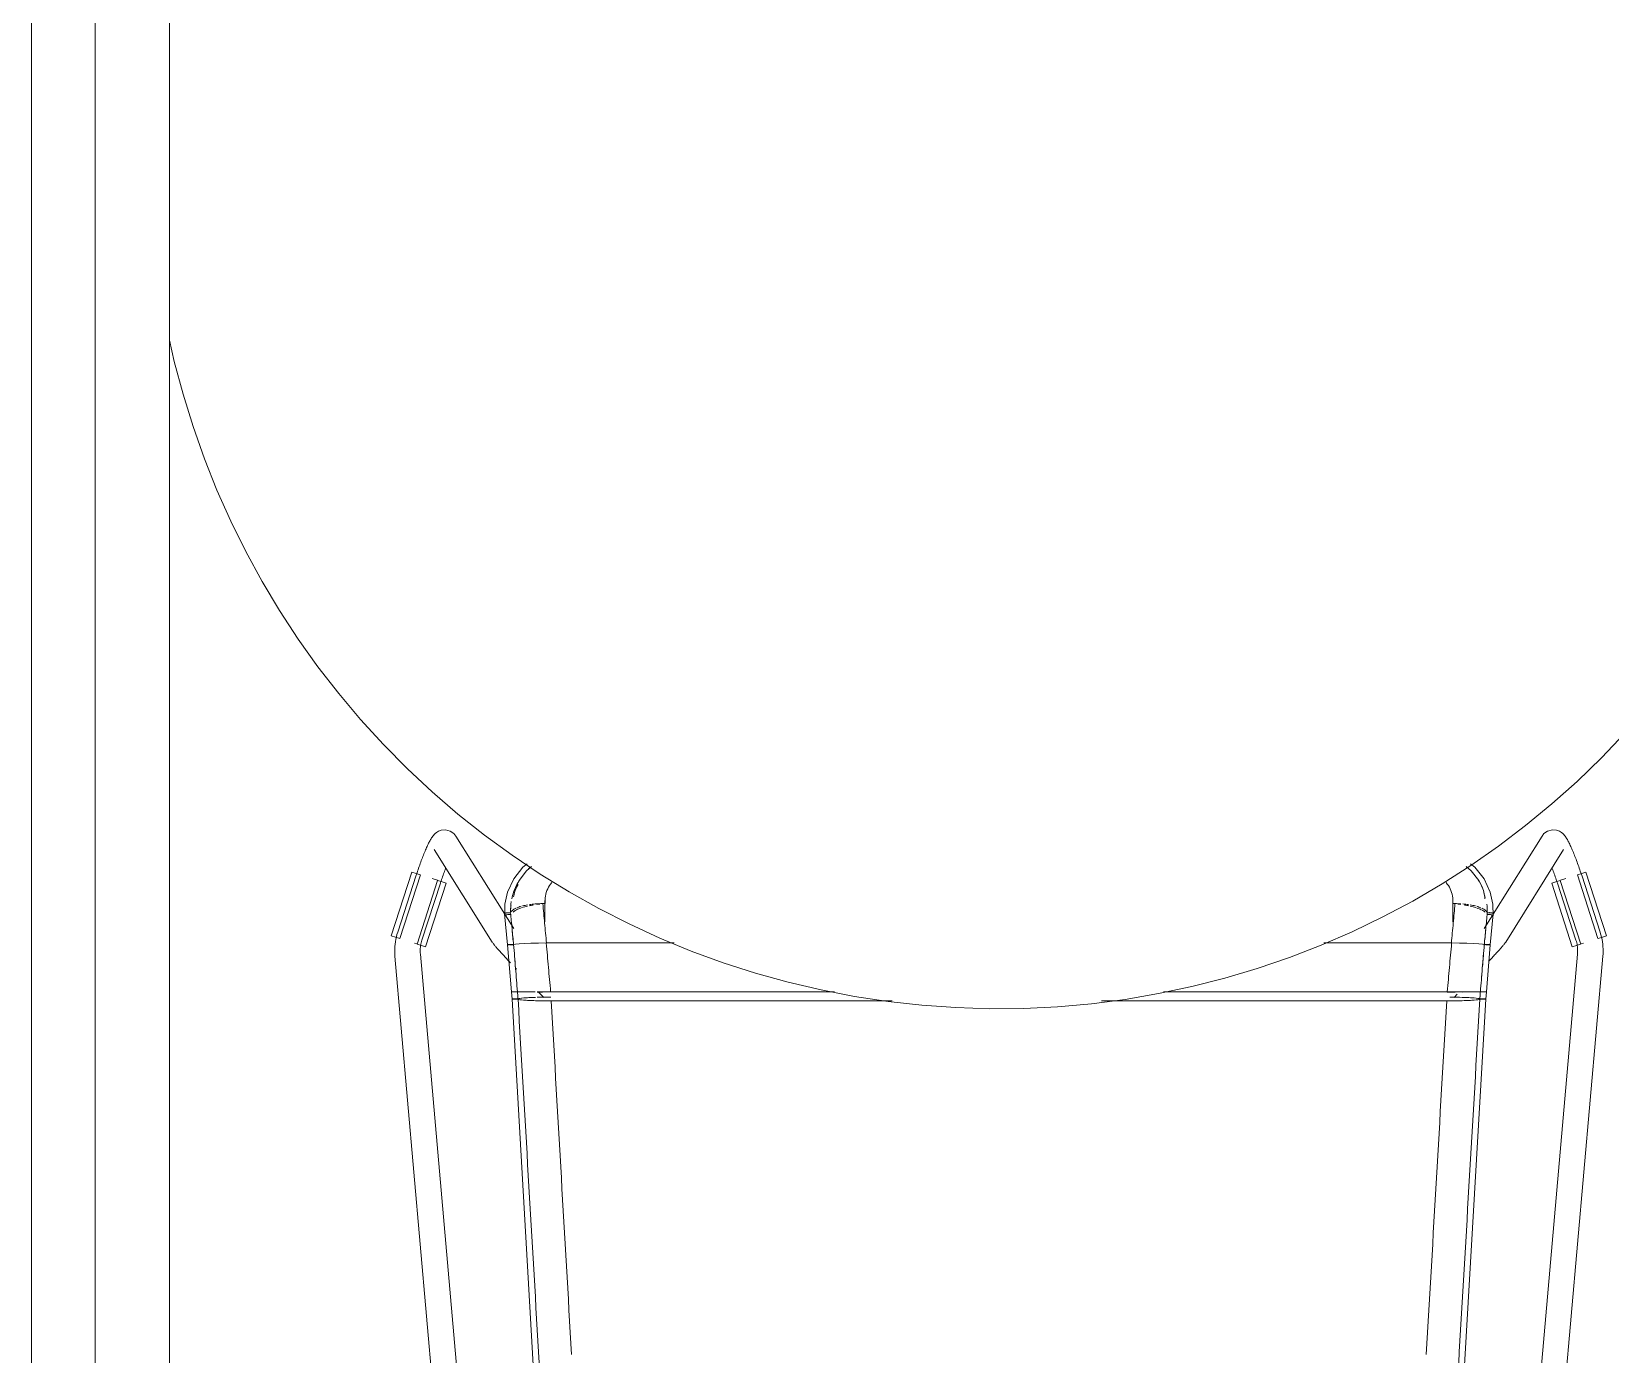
# Model space of a CAD drawing. Header units: millimetres. Extents: x 79795 to 317870, y -36033 to 97293.
# Drawn here: x 159694 to 160438, y 30648 to 31271 of the extents above; entities that cross this region are included whole.
import ezdxf

# ---------------------------------------------------------------- set-up
doc = ezdxf.new("R2010")
doc.units = ezdxf.units.MM
doc.header["$MEASUREMENT"] = 0
doc.layers.add('CSM-STL-XX-ZZ-M3-A-XXXX-00001_detached _19_04_21__rvt-1-Level 4$0$I-FURN', color=8, linetype='CONTINUOUS', lineweight=9)
doc.layers.add('I-FURN', color=8, linetype='CONTINUOUS', lineweight=9)

msp = doc.modelspace()

# ---------------------------------------------------------------- linework, layer by layer
at = {"layer": 'CSM-STL-XX-ZZ-M3-A-XXXX-00001_detached _19_04_21__rvt-1-Level 4$0$I-FURN'}
for p, q in [((159694.35, 30084.9), (159694.35, 32484.9)), ((159724.35, 32484.9), (159724.35, 30084.9)), ((159724.35, 32484.9), (159724.35, 30084.9)), ((159759.35, 30084.9), (159759.35, 32484.9))]:
    msp.add_line(p, q, dxfattribs=at)
at = {"layer": 'I-FURN'}
for p, q in [((159759.35, 31125.56), (159761.58, 31115.6)), ((159761.58, 31115.6), (159765.7, 31100.14)), ((159765.7, 31100.14), (159770.42, 31084.85)), ((159770.42, 31084.85), (159775.76, 31069.77)), ((159775.76, 31069.77), (159781.69, 31054.91)), ((159781.69, 31054.91), (159788.22, 31040.3)), ((159788.22, 31040.3), (159795.32, 31025.97)), ((159795.32, 31025.97), (159802.99, 31011.93)), ((159802.99, 31011.93), (159811.22, 30998.21)), ((159811.22, 30998.21), (159819.98, 30984.82)), ((159819.98, 30984.82), (159829.28, 30971.8)), ((159829.28, 30971.8), (159839.09, 30959.16)), ((159839.09, 30959.16), (159849.39, 30946.93)), ((159849.39, 30946.93), (159860.18, 30935.11)), ((160434.03, 30928.92), (160445.07, 30940.49)), ((159860.18, 30935.11), (159871.43, 30923.74)), ((159871.43, 30923.74), (159883.13, 30912.82)), ((160422.54, 30917.79), (160434.03, 30928.92)), ((160410.61, 30907.13), (160422.54, 30917.79)), ((159883.13, 30912.82), (159895.26, 30902.38)), ((159895.26, 30902.38), (159907.79, 30892.44)), ((160398.26, 30896.95), (160410.61, 30907.13)), ((159884.01, 30892.74), (159883.64, 30892.31)), ((159884.47, 30893.21), (159884.01, 30892.74)), ((159885.1, 30893.72), (159884.47, 30893.21)), ((159886.02, 30894.29), (159885.1, 30893.72)), ((159887.4, 30894.81), (159886.02, 30894.29)), ((159889.37, 30894.99), (159887.4, 30894.81)), ((159891.6, 30894.4), (159889.37, 30894.99)), ((159893.33, 30893.17), (159891.6, 30894.4)), ((159893.33, 30893.17), (159894.22, 30892.05)), ((160385.52, 30887.28), (160398.26, 30896.95)), ((160406.9, 30893.17), (160406.01, 30892.05)), ((160406.9, 30893.17), (160408.64, 30894.4)), ((160408.64, 30894.4), (160410.86, 30894.99)), ((160410.86, 30894.99), (160412.84, 30894.81)), ((160412.84, 30894.81), (160414.22, 30894.29)), ((160414.22, 30894.29), (160415.13, 30893.72)), ((160415.13, 30893.72), (160415.76, 30893.21)), ((160415.76, 30893.21), (160416.22, 30892.74)), ((160416.22, 30892.74), (160416.59, 30892.31)), ((159879.98, 30885.5), (159879.74, 30884.92)), ((159880.22, 30886.06), (159879.98, 30885.5)), ((159880.46, 30886.61), (159880.22, 30886.06)), ((159880.7, 30887.13), (159880.46, 30886.61)), ((159880.94, 30887.64), (159880.7, 30887.13)), ((159881.17, 30888.14), (159880.94, 30887.64)), ((159881.4, 30888.61), (159881.17, 30888.14)), ((159881.63, 30889.07), (159881.4, 30888.61)), ((159881.86, 30889.51), (159881.63, 30889.07)), ((159882.09, 30889.93), (159881.86, 30889.51)), ((159882.32, 30890.34), (159882.09, 30889.93)), ((159882.55, 30890.74), (159882.32, 30890.34)), ((159882.8, 30891.13), (159882.55, 30890.74)), ((159883.05, 30891.52), (159882.8, 30891.13)), ((159883.33, 30891.91), (159883.05, 30891.52)), ((159883.64, 30892.31), (159883.33, 30891.91)), ((159884.05, 30885.68), (159911.36, 30842.1)), ((159917.26, 30855.29), (159894.22, 30892.05)), ((159907.79, 30892.44), (159920.71, 30883)), ((160372.4, 30878.13), (160385.52, 30887.28)), ((160406.01, 30892.05), (160382.98, 30855.29)), ((160388.87, 30842.1), (160416.18, 30885.68)), ((160416.59, 30892.31), (160416.91, 30891.91)), ((160416.91, 30891.91), (160417.18, 30891.52)), ((160417.18, 30891.52), (160417.44, 30891.13)), ((160417.44, 30891.13), (160417.68, 30890.74)), ((160417.68, 30890.74), (160417.92, 30890.34)), ((160417.92, 30890.34), (160418.15, 30889.93)), ((160418.15, 30889.93), (160418.38, 30889.51)), ((160418.38, 30889.51), (160418.61, 30889.07)), ((160418.61, 30889.07), (160418.83, 30888.61)), ((160418.83, 30888.61), (160419.07, 30888.14)), ((160419.07, 30888.14), (160419.3, 30887.64)), ((160419.3, 30887.64), (160419.53, 30887.13)), ((160419.53, 30887.13), (160419.77, 30886.61)), ((160419.77, 30886.61), (160420.01, 30886.06)), ((160420.01, 30886.06), (160420.25, 30885.5)), ((160420.25, 30885.5), (160420.5, 30884.92)), ((159877.21, 30878.36), (159876.96, 30877.64)), ((159877.46, 30879.07), (159877.21, 30878.36)), ((159877.72, 30879.77), (159877.46, 30879.07)), ((159877.97, 30880.45), (159877.72, 30879.77)), ((159878.23, 30881.13), (159877.97, 30880.45)), ((159878.48, 30881.8), (159878.23, 30881.13)), ((159878.74, 30882.45), (159878.48, 30881.8)), ((159878.99, 30883.09), (159878.74, 30882.45)), ((159879.24, 30883.72), (159878.99, 30883.09)), ((159879.49, 30884.33), (159879.24, 30883.72)), ((159879.74, 30884.92), (159879.49, 30884.33)), ((159920.71, 30883), (159934, 30874.09)), ((159927.89, 30879.01), (159925.85, 30877.38)), ((160358.92, 30869.5), (160372.4, 30878.13)), ((160372.33, 30879.02), (160374.39, 30877.38)), ((160420.5, 30884.92), (160420.75, 30884.33)), ((160420.75, 30884.33), (160421, 30883.72)), ((160421, 30883.72), (160421.25, 30883.09)), ((160421.25, 30883.09), (160421.5, 30882.45)), ((160421.5, 30882.45), (160421.75, 30881.8)), ((160421.75, 30881.8), (160422.01, 30881.13)), ((160422.01, 30881.13), (160422.26, 30880.45)), ((160422.26, 30880.45), (160422.51, 30879.77)), ((160422.51, 30879.77), (160422.77, 30879.07)), ((160422.77, 30879.07), (160423.02, 30878.36)), ((160423.02, 30878.36), (160423.28, 30877.64)), ((159863.85, 30845.08), (159873.54, 30875.08)), ((159875.57, 30873.53), (159866.85, 30846.71)), ((159867.9, 30843.77), (159877.58, 30873.78)), ((159873.54, 30875.08), (159875.49, 30874.45)), ((159875.49, 30874.45), (159877.47, 30873.82)), ((159875.71, 30873.98), (159875.57, 30873.53)), ((159875.96, 30874.72), (159875.71, 30873.98)), ((159876.2, 30875.46), (159875.96, 30874.72)), ((159885.65, 30871.17), (159875.97, 30841.17)), ((159876.45, 30876.19), (159876.2, 30875.46)), ((159876.7, 30876.92), (159876.45, 30876.19)), ((159876.96, 30877.64), (159876.7, 30876.92)), ((159885.56, 30871.2), (159883.08, 30872)), ((159885.77, 30871.13), (159887.74, 30870.5)), ((159887.31, 30870.84), (159887.09, 30870.15)), ((159887.54, 30871.53), (159887.31, 30870.84)), ((159887.78, 30872.21), (159887.54, 30871.53)), ((159887.74, 30870.5), (159889.7, 30869.87)), ((159888.01, 30872.89), (159887.78, 30872.21)), ((159888.24, 30873.57), (159888.01, 30872.89)), ((159888.48, 30874.23), (159888.24, 30873.57)), ((159888.72, 30874.89), (159888.48, 30874.23)), ((159888.95, 30875.54), (159888.72, 30874.89)), ((159889.19, 30876.17), (159888.95, 30875.54)), ((159889.42, 30876.8), (159889.19, 30876.17)), ((159921.51, 30871.85), (159918.61, 30865.54)), ((159925.85, 30877.38), (159921.51, 30871.85)), ((159924.09, 30871.14), (159922.18, 30867.46)), ((159927.58, 30875.72), (159924.09, 30871.14)), ((159929.92, 30877.67), (159927.58, 30875.72)), ((159934, 30874.09), (159947.63, 30865.72)), ((160370.31, 30877.68), (160372.65, 30875.72)), ((160372.65, 30875.72), (160376.15, 30871.14)), ((160374.39, 30877.38), (160378.72, 30871.85)), ((160376.15, 30871.14), (160378.06, 30867.46)), ((160378.72, 30871.85), (160381.62, 30865.54)), ((160410.54, 30869.87), (160412.49, 30870.5)), ((160410.82, 30876.8), (160411.05, 30876.17)), ((160411.05, 30876.17), (160411.28, 30875.54)), ((160411.28, 30875.54), (160411.52, 30874.89)), ((160411.52, 30874.89), (160411.75, 30874.23)), ((160411.75, 30874.23), (160411.99, 30873.57)), ((160411.99, 30873.57), (160412.23, 30872.89)), ((160412.23, 30872.89), (160412.46, 30872.21)), ((160412.46, 30872.21), (160412.69, 30871.53)), ((160412.49, 30870.5), (160414.46, 30871.13)), ((160412.69, 30871.53), (160412.92, 30870.84)), ((160412.92, 30870.84), (160413.15, 30870.15)), ((160424.27, 30841.17), (160414.58, 30871.17)), ((160417.16, 30872), (160414.68, 30871.2)), ((160422.65, 30873.78), (160432.34, 30843.77)), ((160422.77, 30873.82), (160424.74, 30874.45)), ((160423.28, 30877.64), (160423.53, 30876.92)), ((160423.53, 30876.92), (160423.78, 30876.19)), ((160423.78, 30876.19), (160424.03, 30875.46)), ((160424.03, 30875.46), (160424.28, 30874.72)), ((160424.28, 30874.72), (160424.52, 30873.98)), ((160424.52, 30873.98), (160424.67, 30873.53)), ((160433.38, 30846.72), (160424.67, 30873.53)), ((160424.74, 30874.45), (160426.69, 30875.08)), ((160426.69, 30875.08), (160436.38, 30845.08)), ((159878.26, 30843), (159886.98, 30869.82)), ((159880.01, 30839.86), (159889.7, 30869.87)), ((159887.09, 30870.15), (159886.98, 30869.82)), ((159918.61, 30865.54), (159917.4, 30859.89)), ((159947.63, 30865.72), (159961.59, 30857.9)), ((160345.11, 30861.43), (160358.92, 30869.5)), ((160381.62, 30865.54), (160382.84, 30859.89)), ((160410.54, 30869.87), (160420.23, 30839.86)), ((160413.15, 30870.15), (160413.26, 30869.82)), ((160413.26, 30869.82), (160421.97, 30843.01)), ((159917.4, 30859.89), (159917.31, 30854.43)), ((159935.26, 30860.21), (159936.31, 30860.21)), ((159936.25, 30861.45), (159936.25, 30851.7)), ((159961.59, 30857.9), (159975.84, 30850.64)), ((160330.99, 30853.91), (160345.11, 30861.43)), ((160363.93, 30860.21), (160364.97, 30860.21)), ((160363.98, 30851.7), (160363.98, 30861.45)), ((160382.84, 30859.89), (160382.92, 30854.43)), ((159918.61, 30840.83), (159917.19, 30855.32)), ((159921.53, 30848.47), (159917.49, 30854.91)), ((159975.84, 30850.64), (159990.38, 30843.96)), ((160316.58, 30846.96), (160330.99, 30853.91)), ((160382.76, 30854.95), (160378.71, 30848.47)), ((160381.63, 30840.83), (160383.05, 30855.32)), ((159865.81, 30844.45), (159863.85, 30845.08)), ((159865.64, 30841.14), (159865.53, 30840)), ((159865.79, 30842.27), (159865.64, 30841.14)), ((159865.99, 30843.4), (159865.79, 30842.27)), ((159867.78, 30843.81), (159865.81, 30844.45)), ((159866.23, 30844.51), (159865.99, 30843.4)), ((159866.52, 30845.62), (159866.23, 30844.51)), ((159866.85, 30846.71), (159866.52, 30845.62)), ((159875.87, 30841.2), (159874.7, 30841.57)), ((159878.06, 30840.49), (159876.08, 30841.13)), ((159877.65, 30840.41), (159877.76, 30841.06)), ((159877.76, 30841.06), (159877.9, 30841.7)), ((159877.9, 30841.7), (159878.07, 30842.35)), ((159878.07, 30842.35), (159878.26, 30842.98)), ((159878.26, 30842.98), (159878.26, 30843)), ((159911.36, 30842.1), (159911.57, 30841.77)), ((159911.57, 30841.77), (159911.76, 30841.52)), ((159911.76, 30841.52), (159911.93, 30841.29)), ((159911.93, 30841.29), (159912.11, 30841.06)), ((159912.11, 30841.06), (159912.29, 30840.84)), ((159912.29, 30840.84), (159912.48, 30840.61)), ((159912.48, 30840.61), (159912.68, 30840.37)), ((159918.68, 30840.86), (159918.61, 30840.83)), ((159918.61, 30840.83), (159918.68, 30840.86)), ((159918.61, 30840.83), (159918.67, 30840.8)), ((159920.44, 30818.63), (159918.61, 30840.83)), ((159918.68, 30840.8), (159918.61, 30840.83)), ((159918.67, 30840.8), (159918.86, 30840.78)), ((159918.87, 30840.88), (159918.68, 30840.86)), ((159918.86, 30840.78), (159918.68, 30840.8)), ((159918.86, 30840.78), (159919.15, 30840.76)), ((159919.16, 30840.76), (159918.86, 30840.78)), ((159919.16, 30840.9), (159918.87, 30840.88)), ((159918.87, 30840.88), (159919.17, 30840.9)), ((159919.55, 30840.92), (159919.16, 30840.9)), ((159919.17, 30840.9), (159919.55, 30840.92)), ((159919.53, 30840.74), (159919.99, 30840.73)), ((159919.99, 30840.73), (159919.54, 30840.74)), ((159920, 30840.93), (159919.55, 30840.92)), ((159919.55, 30840.92), (159920, 30840.93)), ((159919.99, 30840.73), (159920.48, 30840.73)), ((159920.48, 30840.73), (159919.99, 30840.73)), ((159920.49, 30840.93), (159920, 30840.93)), ((159920, 30840.93), (159920.5, 30840.93)), ((159920.48, 30840.73), (159920.97, 30840.73)), ((159920.98, 30840.73), (159920.48, 30840.73)), ((159920.99, 30840.93), (159920.49, 30840.93)), ((159920.5, 30840.93), (159920.99, 30840.93)), ((159920.97, 30840.73), (159921.45, 30840.74)), ((159921.45, 30840.74), (159920.98, 30840.73)), ((159921.46, 30840.92), (159920.99, 30840.93)), ((159920.99, 30840.93), (159921.46, 30840.92)), ((159922.35, 30841.12), (159921.46, 30840.92)), ((159921.46, 30840.92), (159922.35, 30841.12)), ((159924.09, 30841.29), (159922.35, 30841.12)), ((159922.35, 30841.12), (159924.07, 30841.29)), ((159924.08, 30841.29), (159926.52, 30841.44)), ((159926.57, 30841.45), (159924.09, 30841.29)), ((159926.56, 30841.44), (159929.6, 30841.56)), ((159929.66, 30841.56), (159926.57, 30841.45)), ((159933.2, 30841.63), (159929.66, 30841.56)), ((159929.66, 30841.56), (159933.1, 30841.63)), ((159936.96, 30841.66), (159933.2, 30841.63)), ((159933.2, 30841.63), (159936.84, 30841.66)), ((159997.08, 30841.66), (159936.96, 30841.66)), ((159936.96, 30841.66), (159997.08, 30841.66)), ((159990.38, 30843.96), (160005.17, 30837.86)), ((160286.98, 30834.82), (160301.9, 30840.6)), ((160301.9, 30840.6), (160316.58, 30846.96)), ((160363.28, 30841.66), (160303.16, 30841.66)), ((160303.16, 30841.66), (160363.28, 30841.66)), ((160367.04, 30841.63), (160363.28, 30841.66)), ((160363.4, 30841.66), (160367.04, 30841.63)), ((160367.13, 30841.63), (160370.57, 30841.56)), ((160370.57, 30841.56), (160367.14, 30841.63)), ((160373.67, 30841.45), (160370.57, 30841.56)), ((160370.64, 30841.56), (160373.67, 30841.44)), ((160376.15, 30841.29), (160373.67, 30841.45)), ((160373.71, 30841.44), (160376.15, 30841.29)), ((160377.88, 30841.12), (160376.15, 30841.29)), ((160376.17, 30841.29), (160377.88, 30841.12)), ((160378.78, 30840.92), (160377.88, 30841.12)), ((160377.89, 30841.12), (160378.77, 30840.92)), ((160378.77, 30840.92), (160379.24, 30840.93)), ((160379.25, 30840.93), (160378.78, 30840.92)), ((160378.79, 30840.74), (160379.26, 30840.73)), ((160379.26, 30840.73), (160378.79, 30840.74)), ((160379.24, 30840.93), (160379.74, 30840.93)), ((160379.74, 30840.93), (160379.25, 30840.93)), ((160380.24, 30840.93), (160379.74, 30840.93)), ((160379.74, 30840.93), (160380.23, 30840.93)), ((160380.25, 30840.73), (160379.75, 30840.73)), ((160379.76, 30840.73), (160380.25, 30840.73)), ((160379.8, 30818.63), (160381.62, 30840.83)), ((160380.23, 30840.93), (160380.68, 30840.92)), ((160380.69, 30840.92), (160380.24, 30840.93)), ((160380.25, 30840.73), (160380.7, 30840.74)), ((160380.7, 30840.74), (160380.25, 30840.73)), ((160380.68, 30840.92), (160381.07, 30840.9)), ((160381.07, 30840.9), (160380.69, 30840.92)), ((160380.7, 30840.74), (160381.08, 30840.76)), ((160381.08, 30840.76), (160380.7, 30840.74)), ((160381.37, 30840.88), (160381.07, 30840.9)), ((160381.07, 30840.9), (160381.36, 30840.88)), ((160381.08, 30840.76), (160381.37, 30840.78)), ((160381.37, 30840.78), (160381.08, 30840.76)), ((160381.56, 30840.86), (160381.37, 30840.88)), ((160381.37, 30840.78), (160381.56, 30840.8)), ((160381.56, 30840.8), (160381.37, 30840.78)), ((160381.55, 30840.86), (160381.62, 30840.83)), ((160381.63, 30840.83), (160381.56, 30840.86)), ((160381.56, 30840.8), (160381.63, 30840.83)), ((160381.62, 30840.83), (160381.56, 30840.8)), ((160387.76, 30840.61), (160387.56, 30840.37)), ((160387.95, 30840.84), (160387.76, 30840.61)), ((160388.13, 30841.06), (160387.95, 30840.84)), ((160388.3, 30841.29), (160388.13, 30841.06)), ((160388.48, 30841.52), (160388.3, 30841.29)), ((160388.66, 30841.77), (160388.48, 30841.52)), ((160388.87, 30842.1), (160388.66, 30841.77)), ((160421.97, 30843.01), (160422.16, 30842.37)), ((160422.16, 30842.37), (160422.33, 30841.73)), ((160424.15, 30841.13), (160422.18, 30840.49)), ((160422.33, 30841.73), (160422.47, 30841.09)), ((160422.47, 30841.09), (160422.58, 30840.43)), ((160425.53, 30841.57), (160424.37, 30841.2)), ((160434.43, 30844.45), (160432.46, 30843.81)), ((160433.4, 30846.67), (160433.38, 30846.72)), ((160433.73, 30845.57), (160433.4, 30846.67)), ((160434.01, 30844.47), (160433.73, 30845.57)), ((160434.25, 30843.35), (160434.01, 30844.47)), ((160434.45, 30842.23), (160434.25, 30843.35)), ((160436.38, 30845.08), (160434.43, 30844.45)), ((160434.6, 30841.09), (160434.45, 30842.23)), ((160434.7, 30839.96), (160434.6, 30841.09)), ((159865.47, 30838.86), (159865.46, 30837.72)), ((159865.46, 30837.72), (159865.49, 30836.58)), ((159865.53, 30840), (159865.47, 30838.86)), ((159865.49, 30836.58), (159865.56, 30835.44)), ((159865.56, 30835.44), (159865.57, 30835.39)), ((159865.57, 30835.39), (159904.52, 30392.07)), ((159877.46, 30838.43), (159877.5, 30839.09)), ((159877.46, 30837.77), (159877.46, 30838.43)), ((159877.47, 30837.1), (159877.46, 30837.77)), ((159877.52, 30836.44), (159877.47, 30837.1)), ((159877.5, 30839.09), (159877.56, 30839.75)), ((159914.8, 30412.1), (159877.52, 30836.44)), ((159877.56, 30839.75), (159877.65, 30840.41)), ((159880.01, 30839.86), (159878.06, 30840.49)), ((159912.68, 30840.37), (159912.89, 30840.12)), ((159912.89, 30840.12), (159913.12, 30839.85)), ((159913.12, 30839.85), (159913.36, 30839.57)), ((159913.36, 30839.57), (159913.62, 30839.28)), ((159913.62, 30839.28), (159913.89, 30838.97)), ((159913.89, 30838.97), (159914.18, 30838.65)), ((159914.18, 30838.65), (159914.48, 30838.31)), ((159914.48, 30838.31), (159914.8, 30837.96)), ((159914.8, 30837.96), (159915.13, 30837.59)), ((159915.13, 30837.59), (159915.47, 30837.22)), ((159915.47, 30837.22), (159915.83, 30836.83)), ((159915.83, 30836.83), (159916.2, 30836.42)), ((159916.2, 30836.42), (159916.58, 30836.01)), ((159916.58, 30836.01), (159916.97, 30835.59)), ((159916.97, 30835.59), (159917.37, 30835.15)), ((159917.37, 30835.15), (159917.78, 30834.71)), ((159917.78, 30834.71), (159918.21, 30834.25)), ((159918.21, 30834.25), (159918.64, 30833.79)), ((159918.64, 30833.79), (159919.08, 30833.32)), ((159919.08, 30833.32), (159919.53, 30832.84)), ((160005.17, 30837.86), (160020.2, 30832.37)), ((160271.84, 30829.65), (160286.98, 30834.82)), ((160381.16, 30833.32), (160381.08, 30833.24)), ((160381.6, 30833.79), (160381.16, 30833.32)), ((160382.03, 30834.25), (160381.6, 30833.79)), ((160382.45, 30834.71), (160382.03, 30834.25)), ((160382.86, 30835.15), (160382.45, 30834.71)), ((160383.27, 30835.59), (160382.86, 30835.15)), ((160383.66, 30836.01), (160383.27, 30835.59)), ((160384.04, 30836.42), (160383.66, 30836.01)), ((160384.41, 30836.83), (160384.04, 30836.42)), ((160384.76, 30837.22), (160384.41, 30836.83)), ((160385.11, 30837.59), (160384.76, 30837.22)), ((160385.44, 30837.96), (160385.11, 30837.59)), ((160422.71, 30836.44), (160385.42, 30411.94)), ((160385.75, 30838.31), (160385.44, 30837.96)), ((160386.05, 30838.65), (160385.75, 30838.31)), ((160386.34, 30838.97), (160386.05, 30838.65)), ((160386.61, 30839.28), (160386.34, 30838.97)), ((160386.87, 30839.57), (160386.61, 30839.28)), ((160387.11, 30839.85), (160386.87, 30839.57)), ((160387.34, 30840.12), (160387.11, 30839.85)), ((160387.56, 30840.37), (160387.34, 30840.12)), ((160395.72, 30392.07), (160434.67, 30835.39)), ((160422.18, 30840.49), (160420.23, 30839.86)), ((160422.58, 30840.43), (160422.67, 30839.78)), ((160422.67, 30839.78), (160422.73, 30839.12)), ((160422.72, 30836.47), (160422.71, 30836.44)), ((160422.76, 30837.13), (160422.72, 30836.47)), ((160422.73, 30839.12), (160422.77, 30838.46)), ((160422.78, 30837.8), (160422.76, 30837.13)), ((160422.77, 30838.46), (160422.78, 30837.8)), ((160434.67, 30835.39), (160434.75, 30836.53)), ((160434.76, 30838.82), (160434.7, 30839.96)), ((160434.75, 30836.53), (160434.78, 30837.67)), ((160434.78, 30837.67), (160434.76, 30838.82)), ((159919.53, 30832.84), (159919.98, 30832.36)), ((159922.34, 30829.87), (159922.82, 30829.37)), ((160020.2, 30832.37), (160035.43, 30827.47)), ((160035.43, 30827.47), (160050.85, 30823.19)), ((160256.5, 30825.09), (160271.84, 30829.65)), ((159920.44, 30818.63), (159920.71, 30815.27)), ((159920.51, 30818.63), (159920.44, 30818.63)), ((159920.44, 30818.63), (159920.51, 30818.63)), ((159920.5, 30818.63), (159920.44, 30818.63)), ((159920.44, 30818.63), (159920.5, 30818.63)), ((159920.69, 30818.63), (159920.5, 30818.63)), ((159920.5, 30818.63), (159920.69, 30818.62)), ((159920.7, 30818.62), (159920.51, 30818.63)), ((159920.51, 30818.63), (159920.69, 30818.63)), ((159920.69, 30818.63), (159920.99, 30818.63)), ((159920.98, 30818.63), (159920.69, 30818.63)), ((159920.69, 30818.62), (159920.99, 30818.62)), ((159920.99, 30818.62), (159920.7, 30818.62)), ((159921.37, 30818.64), (159920.98, 30818.63)), ((159920.99, 30818.63), (159921.37, 30818.64)), ((159921.37, 30818.62), (159920.99, 30818.62)), ((159920.99, 30818.62), (159921.37, 30818.62)), ((159921.37, 30818.64), (159921.82, 30818.64)), ((159921.82, 30818.64), (159921.37, 30818.64)), ((159921.83, 30818.62), (159921.37, 30818.62)), ((159921.37, 30818.62), (159921.82, 30818.62)), ((159921.82, 30818.64), (159922.31, 30818.64)), ((159922.31, 30818.64), (159921.82, 30818.64)), ((159921.82, 30818.62), (159922.31, 30818.62)), ((159922.32, 30818.62), (159921.83, 30818.62)), ((159922.31, 30818.64), (159922.81, 30818.64)), ((159922.8, 30818.64), (159922.31, 30818.64)), ((159922.31, 30818.62), (159922.81, 30818.62)), ((159922.81, 30818.62), (159922.32, 30818.62)), ((159923.28, 30818.64), (159922.8, 30818.64)), ((159922.81, 30818.64), (159923.28, 30818.64)), ((159923.28, 30818.62), (159922.81, 30818.62)), ((159922.81, 30818.62), (159923.28, 30818.62)), ((159923.28, 30818.64), (159924.17, 30818.65)), ((159924.16, 30818.65), (159923.28, 30818.64)), ((159925.91, 30818.66), (159924.16, 30818.65)), ((159924.17, 30818.65), (159925.91, 30818.66)), ((159925.93, 30818.59), (159924.18, 30818.61)), ((159924.18, 30818.61), (159925.93, 30818.59)), ((159925.91, 30818.66), (159928.41, 30818.68)), ((159928.41, 30818.68), (159925.91, 30818.66)), ((159928.43, 30818.58), (159925.93, 30818.59)), ((159925.93, 30818.59), (159928.43, 30818.58)), ((159931.55, 30818.69), (159928.41, 30818.68)), ((159928.42, 30818.68), (159931.55, 30818.69)), ((159932.56, 30818.69), (159935.11, 30818.69)), ((159935.11, 30818.69), (159932.56, 30818.69)), ((159935.11, 30818.57), (159932.56, 30818.57)), ((159932.56, 30818.57), (159935.11, 30818.57)), ((159933.1, 30818.69), (159935.68, 30816.02)), ((159935.11, 30818.69), (159938.9, 30818.69)), ((159938.9, 30818.69), (159935.11, 30818.69)), ((159938.9, 30818.69), (160072.64, 30818.69)), ((160072.64, 30818.69), (159938.9, 30818.69)), ((160050.85, 30823.19), (160066.42, 30819.53)), ((160066.42, 30819.53), (160082.13, 30816.5)), ((160225.35, 30817.82), (160241, 30821.14)), ((160227.7, 30818.69), (160361.33, 30818.69)), ((160361.33, 30818.69), (160227.7, 30818.69)), ((160241, 30821.14), (160256.5, 30825.09)), ((160361.33, 30818.69), (160365.12, 30818.69)), ((160365.12, 30818.69), (160361.33, 30818.69)), ((160365.12, 30818.57), (160361.35, 30818.57)), ((160361.35, 30818.57), (160365.13, 30818.57)), ((160365.12, 30818.69), (160368.69, 30818.69)), ((160368.69, 30818.69), (160365.12, 30818.69)), ((160371.8, 30818.58), (160368.68, 30818.57)), ((160368.68, 30818.57), (160371.81, 30818.58)), ((160368.69, 30818.69), (160371.82, 30818.68)), ((160371.82, 30818.68), (160368.69, 30818.69)), ((160374.3, 30818.59), (160371.8, 30818.58)), ((160371.81, 30818.58), (160374.31, 30818.59)), ((160371.82, 30818.68), (160374.32, 30818.66)), ((160374.33, 30818.66), (160371.82, 30818.68)), ((160376.05, 30818.61), (160374.3, 30818.59)), ((160374.31, 30818.59), (160376.06, 30818.61)), ((160374.33, 30818.66), (160376.07, 30818.65)), ((160376.07, 30818.65), (160374.33, 30818.66)), ((160376.07, 30818.65), (160376.96, 30818.64)), ((160376.96, 30818.64), (160376.07, 30818.65)), ((160377.42, 30818.62), (160376.95, 30818.62)), ((160376.95, 30818.62), (160377.42, 30818.62)), ((160376.96, 30818.64), (160377.43, 30818.64)), ((160377.43, 30818.64), (160376.96, 30818.64)), ((160377.92, 30818.62), (160377.42, 30818.62)), ((160377.42, 30818.62), (160377.92, 30818.62)), ((160377.43, 30818.64), (160377.92, 30818.64)), ((160377.93, 30818.64), (160377.43, 30818.64)), ((160377.92, 30818.64), (160378.41, 30818.64)), ((160378.41, 30818.62), (160377.92, 30818.62)), ((160377.92, 30818.62), (160378.41, 30818.62)), ((160378.42, 30818.64), (160377.93, 30818.64)), ((160378.41, 30818.64), (160378.87, 30818.64)), ((160378.86, 30818.62), (160378.41, 30818.62)), ((160378.41, 30818.62), (160378.86, 30818.62)), ((160378.87, 30818.64), (160378.42, 30818.64)), ((160379.24, 30818.62), (160378.86, 30818.62)), ((160378.86, 30818.62), (160379.25, 30818.62)), ((160378.87, 30818.64), (160379.25, 30818.63)), ((160379.25, 30818.63), (160378.87, 30818.64)), ((160379.25, 30818.63), (160379.54, 30818.63)), ((160379.54, 30818.63), (160379.25, 30818.63)), ((160379.79, 30818.63), (160379.53, 30815.27)), ((160379.73, 30818.63), (160379.79, 30818.63)), ((160379.79, 30818.63), (160379.73, 30818.63)), ((160379.73, 30818.63), (160379.8, 30818.63)), ((160379.8, 30818.63), (160379.73, 30818.63)), ((159920.78, 30815.3), (159920.71, 30815.27)), ((159940, 30483.36), (159920.71, 30815.27)), ((159920.71, 30815.27), (159920.78, 30815.24)), ((159920.97, 30815.32), (159920.78, 30815.3)), ((159920.78, 30815.24), (159920.97, 30815.22)), ((159921.26, 30815.35), (159920.97, 30815.32)), ((159920.97, 30815.22), (159921.26, 30815.19)), ((159921.65, 30815.36), (159921.26, 30815.35)), ((159921.26, 30815.19), (159921.64, 30815.18)), ((159921.64, 30815.18), (159922.09, 30815.16)), ((159922.1, 30815.38), (159921.65, 30815.36)), ((159922.09, 30815.16), (159922.58, 30815.16)), ((159922.59, 30815.38), (159922.1, 30815.38)), ((159922.58, 30815.16), (159923.08, 30815.16)), ((159923.09, 30815.38), (159922.59, 30815.38)), ((159923.08, 30815.16), (159923.55, 30815.17)), ((159923.55, 30815.37), (159923.09, 30815.38)), ((159924.46, 30815.58), (159923.55, 30815.37)), ((159923.55, 30815.17), (159924.44, 30814.96)), ((159924.44, 30814.96), (159926.18, 30814.77)), ((159926.21, 30815.77), (159924.46, 30815.58)), ((159926.18, 30814.77), (159928.69, 30814.6)), ((159928.7, 30815.93), (159926.21, 30815.77)), ((159928.69, 30814.6), (159931.82, 30814.48)), ((159931.82, 30816.06), (159928.7, 30815.93)), ((159931.82, 30814.48), (159935.38, 30814.4)), ((159935.37, 30816.14), (159932.57, 30816.08)), ((159939.06, 30816.16), (159935.37, 30816.14)), ((159935.38, 30814.4), (159939.17, 30814.38)), ((159939.17, 30814.38), (160099.74, 30814.38)), ((160099.74, 30814.38), (159939.17, 30814.38)), ((160082.13, 30816.5), (160097.95, 30814.1)), ((160097.95, 30814.1), (160113.85, 30812.33)), ((160113.85, 30812.33), (160129.81, 30811.2)), ((160129.81, 30811.2), (160145.8, 30810.7)), ((160145.8, 30810.7), (160161.8, 30810.85)), ((160161.8, 30810.85), (160177.78, 30811.64)), ((160177.78, 30811.64), (160193.71, 30813.06)), ((160193.71, 30813.06), (160209.58, 30815.12)), ((160198.47, 30814.38), (160361.07, 30814.38)), ((160361.07, 30814.38), (160198.47, 30814.38)), ((160209.58, 30815.12), (160225.35, 30817.82)), ((160360.24, 30483.36), (160379.52, 30815.27)), ((160361.07, 30814.38), (160364.85, 30814.4)), ((160364.86, 30816.14), (160362.61, 30816.16)), ((160364.56, 30816.02), (160366.03, 30817.55)), ((160364.85, 30814.4), (160368.42, 30814.48)), ((160368.41, 30816.06), (160364.86, 30816.14)), ((160371.53, 30815.93), (160368.41, 30816.06)), ((160368.42, 30814.48), (160371.55, 30814.6)), ((160374.03, 30815.77), (160371.53, 30815.93)), ((160371.55, 30814.6), (160374.05, 30814.77)), ((160375.78, 30815.58), (160374.03, 30815.77)), ((160374.05, 30814.77), (160375.8, 30814.96)), ((160376.68, 30815.37), (160375.78, 30815.58)), ((160375.8, 30814.96), (160376.69, 30815.17)), ((160377.15, 30815.38), (160376.68, 30815.37)), ((160376.69, 30815.17), (160377.16, 30815.16)), ((160377.65, 30815.38), (160377.15, 30815.38)), ((160377.16, 30815.16), (160377.65, 30815.16)), ((160378.14, 30815.38), (160377.65, 30815.38)), ((160377.65, 30815.16), (160378.14, 30815.16)), ((160378.59, 30815.36), (160378.14, 30815.38)), ((160378.14, 30815.16), (160378.59, 30815.18)), ((160378.97, 30815.35), (160378.59, 30815.36)), ((160378.59, 30815.18), (160378.98, 30815.19)), ((160379.26, 30815.32), (160378.97, 30815.35)), ((160378.98, 30815.19), (160379.27, 30815.22)), ((160379.45, 30815.3), (160379.26, 30815.32)), ((160379.27, 30815.22), (160379.46, 30815.24)), ((160379.52, 30815.27), (160379.45, 30815.3)), ((160379.46, 30815.24), (160379.52, 30815.27))]:
    msp.add_line(p, q, dxfattribs=at)
for points in [[(159928.52, 30876.54), (159928.95, 30876.95), (159929.4, 30877.34), (159929.86, 30877.72)], [(160379.24, 30863.12), (160379.04, 30863.85), (160378.81, 30864.57), (160378.54, 30865.27)], [(159920.07, 30856.3), (159920.02, 30857.94), (159920.11, 30859.57), (159920.34, 30861.18)], [(159920.02, 30855.88), (159920.17, 30856.27), (159920.74, 30857.02), (159921.88, 30857.72), (159922.57, 30858.05)], [(159921.46, 30840.92), (159921.22, 30843.45), (159920.74, 30848.48), (159920.26, 30853.43), (159920.02, 30855.88)], [(159920.25, 30859.39), (159920.18, 30858.82), (159920.16, 30858.25), (159920.15, 30857.67)], [(159922.61, 30857.19), (159921.97, 30856.88), (159921.58, 30856.56), (159921.25, 30856.24)], [(159925.03, 30858.15), (159924.22, 30857.89), (159923.41, 30857.6), (159922.85, 30857.31)], [(159923.02, 30858.25), (159923.61, 30858.49), (159924.27, 30858.73), (159925.01, 30858.93)], [(159928.07, 30859), (159927.15, 30858.78), (159926.21, 30858.55), (159925.36, 30858.3)], [(159925.68, 30859.11), (159926.42, 30859.3), (159927.22, 30859.46), (159928.06, 30859.61)], [(159930.74, 30859.53), (159930.05, 30859.41), (159929.4, 30859.28), (159928.73, 30859.15)], [(159933.85, 30859.98), (159933.37, 30859.92), (159932.9, 30859.86), (159932.44, 30859.79)], [(159936.96, 30841.66), (159936.65, 30844.79), (159936.06, 30851.04), (159935.52, 30857.18), (159935.26, 30860.21)], [(159936.31, 30860.21), (159936.26, 30860.72), (159936.24, 30861.23), (159936.25, 30861.73)], [(160363.28, 30841.66), (160363.58, 30844.79), (160364.17, 30851.04), (160364.72, 30857.18), (160364.97, 30860.21)], [(160363.98, 30861.73), (160363.99, 30861.22), (160363.97, 30860.72), (160363.93, 30860.21)], [(160364.97, 30860.21), (160365.93, 30860.2), (160366.86, 30860.17), (160367.77, 30860.11)], [(160367.81, 30859.8), (160367.34, 30859.86), (160366.86, 30859.92), (160366.38, 30859.96)], [(160368.69, 30860.04), (160369.6, 30859.97), (160370.48, 30859.87), (160371.33, 30859.74)], [(160371.5, 30859.15), (160370.86, 30859.28), (160370.19, 30859.42), (160369.51, 30859.54)], [(160374.76, 30858.3), (160373.96, 30858.55), (160373.08, 30858.77), (160372.16, 30858.99)], [(160372.18, 30859.61), (160373.02, 30859.47), (160373.83, 30859.3), (160374.57, 30859.11)], [(160377.38, 30857.31), (160376.75, 30857.6), (160376, 30857.88), (160375.19, 30858.14)], [(160375.23, 30858.93), (160375.96, 30858.72), (160376.6, 30858.49), (160377.2, 30858.24)], [(160379.2, 30856.23), (160378.79, 30856.56), (160378.27, 30856.88), (160377.63, 30857.19)], [(160377.66, 30858.04), (160378.36, 30857.72), (160379.5, 30857.02), (160380.07, 30856.27), (160380.21, 30855.88)], [(160378.78, 30840.92), (160379.01, 30843.45), (160379.49, 30848.48), (160379.97, 30853.43), (160380.21, 30855.88)], [(160380.03, 30859.87), (160380.16, 30858.69), (160380.16, 30857.5), (160380.14, 30856.3)], [(160382.86, 30854.57), (160382.82, 30854.62), (160382.7, 30854.71), (160382.4, 30854.84), (160382.02, 30854.96), (160381.56, 30855.06), (160381.07, 30855.12), (160380.57, 30855.15), (160380.26, 30855.15), (160380.11, 30855.14)], [(159921.43, 30840.92), (159921.2, 30843.23), (159920.97, 30845.55), (159920.74, 30847.82)], [(159921.46, 30840.92), (159921.77, 30837.21), (159922.37, 30829.79), (159922.97, 30822.35), (159923.28, 30818.64)], [(159937.87, 30830.18), (159937.53, 30834.01), (159937.18, 30837.84), (159936.84, 30841.66)], [(160378.77, 30840.92), (160378.47, 30837.21), (160377.87, 30829.79), (160377.26, 30822.35), (160376.96, 30818.64)], [(160378.79, 30840.74), (160378.5, 30837.3), (160378.22, 30833.87), (160377.93, 30830.43)], [(160378.79, 30840.74), (160379.02, 30843.11), (160379.26, 30845.47), (160379.49, 30847.82)], [(159938.9, 30818.69), (159938.56, 30822.53), (159938.21, 30826.36), (159937.87, 30830.18)], [(160377.58, 30826.18), (160377.54, 30825.77), (160377.51, 30825.35), (160377.48, 30824.94)], [(159923.55, 30815.17), (159923.5, 30815.75), (159923.41, 30816.9), (159923.32, 30818.06), (159923.28, 30818.64)], [(159923.55, 30815.37), (159923.51, 30815.91), (159923.42, 30817), (159923.33, 30818.08), (159923.28, 30818.62)], [(160376.68, 30815.37), (160376.73, 30815.91), (160376.82, 30817), (160376.91, 30818.08), (160376.95, 30818.62)], [(160376.69, 30815.17), (160376.73, 30815.75), (160376.82, 30816.9), (160376.91, 30818.06), (160376.96, 30818.64)], [(159923.55, 30815.17), (159926.77, 30759.77), (159933.21, 30649), (159939.65, 30538.41), (159942.87, 30483.17)], [(159948.75, 30647.88), (159945.56, 30703.35), (159942.36, 30758.85), (159939.17, 30814.38)], [(160361.07, 30814.38), (160357.87, 30758.85), (160354.68, 30703.32), (160351.48, 30647.88)], [(160376.69, 30815.17), (160373.47, 30759.77), (160367.03, 30649), (160360.59, 30538.41), (160357.37, 30483.17)], [(160376.68, 30815.37), (160377.28, 30815.39), (160378.78, 30815.38), (160379.53, 30815.31), (160379.53, 30815.27)]]:
    msp.add_open_spline(points, degree=3, dxfattribs=at)
for points, knots in [([(159920.6, 30862.45), (159921.04, 30864.57), (159922.05, 30867.65), (159923.69, 30870.41), (159924.27, 30871.28)], [0.1763318, 0.1763318, 0.1763318, 0.1763318, 0.3333333, 0.408557, 0.408557, 0.408557, 0.408557]), ([(160376.14, 30871.12), (160376.66, 30870.3), (160378.24, 30867.58), (160378.83, 30864.59), (160379.12, 30862.49)], [-0.4024189, -0.4024189, -0.4024189, -0.4024189, -0.3333333, -0.1789981, -0.1789981, -0.1789981, -0.1789981]), ([(159923.55, 30869.22), (159923.22, 30868.63), (159922.19, 30866.78), (159921.7, 30864.8), (159921.47, 30863.43)], [0.6175454, 0.6175454, 0.6175454, 0.6175454, 0.6666667, 0.7702374, 0.7702374, 0.7702374, 0.7702374]), ([(159936.31, 30860.21), (159936.09, 30862.6), (159936.72, 30866.2), (159938.65, 30869.2), (159939.42, 30870.1)], [0, 0, 0, 0, 0.3333333, 0.5, 0.5, 0.5, 0.5]), ([(160360.82, 30870.1), (160361.58, 30869.2), (160363.51, 30866.2), (160364.14, 30862.6), (160363.93, 30860.21)], [0.5, 0.5, 0.5, 0.5, 0.6666667, 1, 1, 1, 1]), ([(159917.24, 30855.47), (159917.25, 30855.49), (159917.3, 30855.54), (159917.41, 30855.62), (159917.6, 30855.71), (159917.92, 30855.82), (159918.31, 30855.89), (159918.67, 30855.93), (159919.04, 30855.94), (159919.49, 30855.94), (159919.85, 30855.9), (159920.02, 30855.88)], [0.5555556, 0.5555556, 0.5555556, 0.5555556, 0.5833333, 0.6180556, 0.6527778, 0.7222222, 0.7916667, 0.8263889, 0.8611111, 0.9305556, 1, 1, 1, 1]), ([(159928.91, 30859.74), (159929.76, 30859.87), (159931.83, 30860.1), (159933.98, 30860.2), (159935.26, 30860.21)], [0.7086869, 0.7086869, 0.7086869, 0.7086869, 0.8333333, 1, 1, 1, 1]), ([(160380.21, 30855.88), (160380.35, 30855.9), (160380.64, 30855.93), (160381.06, 30855.95), (160381.44, 30855.93), (160381.73, 30855.91), (160382, 30855.88), (160382.25, 30855.83), (160382.47, 30855.77), (160382.67, 30855.7), (160382.86, 30855.6), (160382.97, 30855.51), (160383, 30855.47)], [0, 0, 0, 0, 0.0555556, 0.1111111, 0.1666667, 0.1944444, 0.2222222, 0.2777778, 0.3055556, 0.3333333, 0.3888889, 0.4444444, 0.4444444, 0.4444444, 0.4444444]), ([(159920.13, 30855.14), (159919.9, 30855.15), (159919.42, 30855.15), (159918.66, 30855.06), (159918, 30854.91), (159917.57, 30854.74), (159917.41, 30854.62), (159917.37, 30854.57)], [-1, -1, -1, -1, -0.90625, -0.8125, -0.71875, -0.625, -0.5625, -0.5625, -0.5625, -0.5625]), ([(160363.4, 30841.66), (160363.05, 30837.84), (160362.36, 30830.19), (160361.68, 30822.53), (160361.33, 30818.69)], [0.0000373, 0.0000373, 0.0000373, 0.0000373, 0.5, 0.9999999, 0.9999999, 0.9999999, 0.9999999]), ([(159921.96, 30834.63), (159922.09, 30832.98), (159922.53, 30827.65), (159922.98, 30822.31), (159923.28, 30818.62)], [0.2766114, 0.2766114, 0.2766114, 0.2766114, 0.5, 1, 1, 1, 1]), ([(159920.71, 30815.27), (159920.71, 30815.29), (159920.85, 30815.32), (159921.24, 30815.35), (159921.63, 30815.37), (159922.09, 30815.38), (159922.59, 30815.38), (159923.09, 30815.38), (159923.4, 30815.37), (159923.55, 30815.37)], [-0.5, -0.5, -0.5, -0.5, -0.375, -0.3125, -0.25, -0.1875, -0.125, -0.0625, 0, 0, 0, 0]), ([(159923.55, 30815.17), (159923.32, 30815.16), (159922.83, 30815.16), (159922.2, 30815.16), (159921.74, 30815.17), (159921.32, 30815.19), (159920.87, 30815.22), (159920.71, 30815.25), (159920.71, 30815.27)], [-1, -1, -1, -1, -0.90625, -0.8125, -0.765625, -0.71875, -0.625, -0.501507, -0.501507, -0.501507, -0.501507]), ([(159923.55, 30815.37), (159923.84, 30815.51), (159925.24, 30815.72), (159928.59, 30815.94), (159930.69, 30816.02), (159931.82, 30816.06)], [-1, -1, -1, -1, -0.6666667, -0.5, -0.3333333, -0.3333333, -0.3333333, -0.3333333]), ([(159939.17, 30814.38), (159937.89, 30814.38), (159935.34, 30814.39), (159931.74, 30814.47), (159928.57, 30814.6), (159925.21, 30814.82), (159923.82, 30815.03), (159923.55, 30815.17)], [-1, -1, -1, -1, -0.833333, -0.666667, -0.5, -0.333333, 0, 0, 0, 0]), ([(159932.57, 30816.08), (159933.47, 30816.1), (159935.58, 30816.15), (159937.81, 30816.16), (159939.06, 30816.16)], [-0.296675, -0.296675, -0.296675, -0.296675, -0.1666667, -0.003964, -0.003964, -0.003964, -0.003964]), ([(160376.69, 30815.17), (160376.41, 30815.03), (160375.02, 30814.82), (160371.66, 30814.6), (160368.5, 30814.47), (160364.89, 30814.39), (160362.34, 30814.38), (160361.07, 30814.38)], [-1, -1, -1, -1, -0.666667, -0.5, -0.333333, -0.166667, 0, 0, 0, 0]), ([(160362.61, 30816.16), (160364.63, 30816.15), (160367.86, 30816.09), (160371.65, 30815.94), (160375, 30815.72), (160376.39, 30815.51), (160376.68, 30815.37)], [-0.9335619, -0.9335619, -0.9335619, -0.9335619, -0.6666667, -0.5, -0.3333333, 0, 0, 0, 0]), ([(160379.53, 30815.27), (160379.53, 30815.25), (160379.39, 30815.22), (160379, 30815.19), (160378.61, 30815.17), (160378.15, 30815.16), (160377.66, 30815.16), (160377.16, 30815.16), (160376.84, 30815.17), (160376.69, 30815.17)], [-0.498493, -0.498493, -0.498493, -0.498493, -0.375, -0.3125, -0.25, -0.1875, -0.125, -0.0625, 0, 0, 0, 0])]:
    msp.add_open_spline(points, degree=3, knots=knots, dxfattribs=at)

doc.saveas('drawing.dxf')
